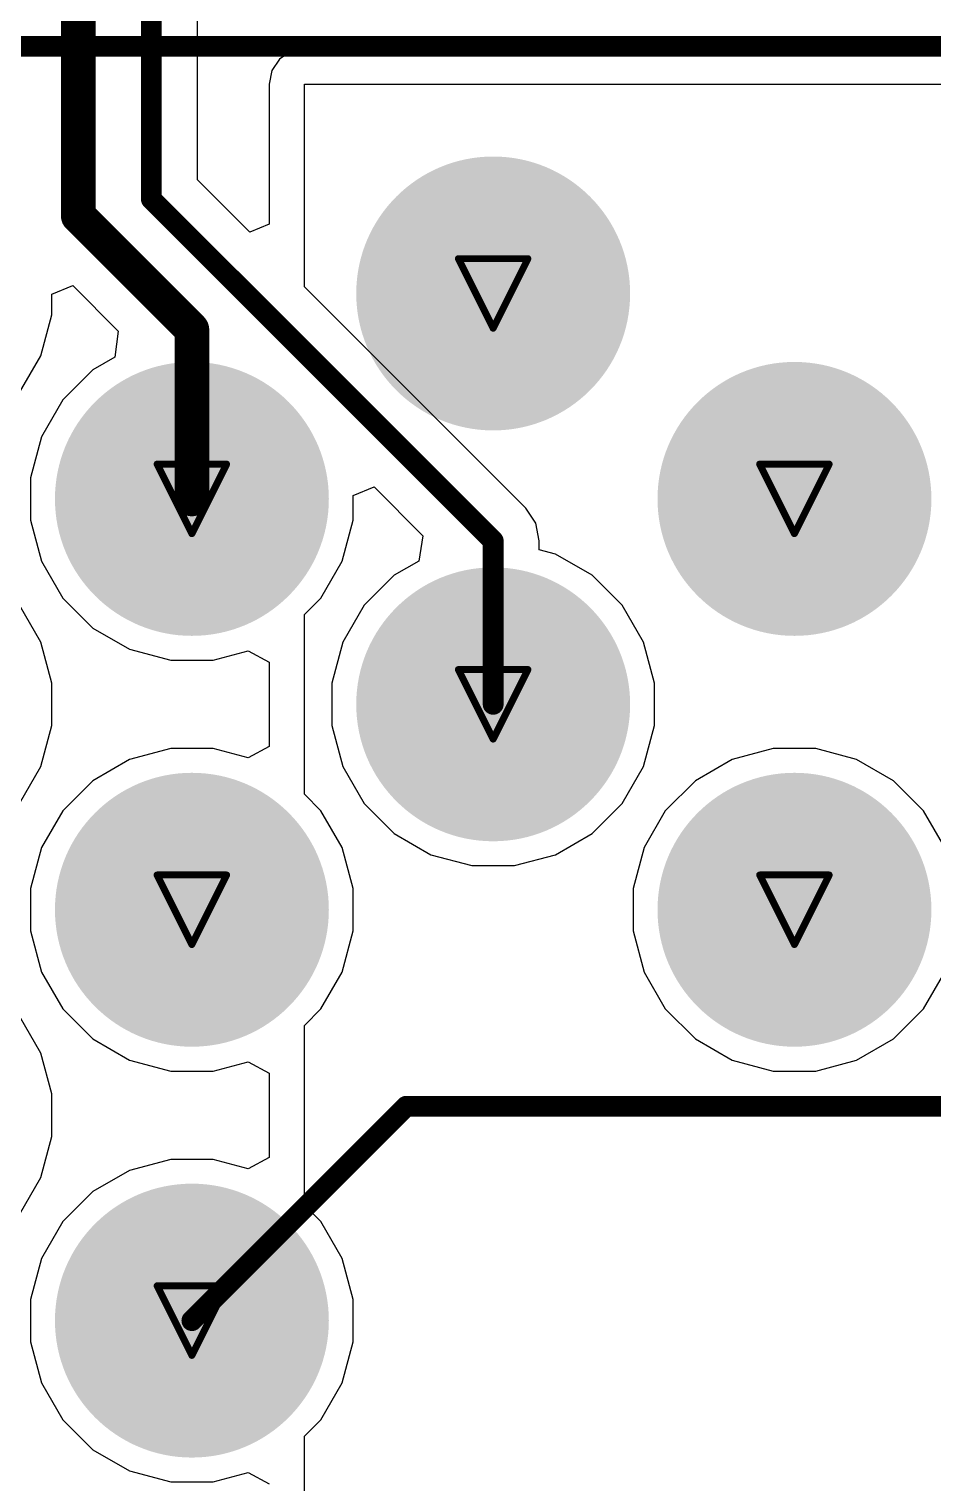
# Model space of a CAD drawing. Header units: inches. Extents: x -31 to 249, y -28 to 261.
# Drawn here: x 79.4 to 86, y 14.88 to 25.5 of the extents above; entities that cross this region are included whole.
import ezdxf

# ---------------------------------------------------------------- set-up
doc = ezdxf.new("R2010")
doc.units = ezdxf.units.IN
for name, color, linetype in [('Bottom Layer', 5, 'Continuous'), ('Bottom Solder', 6, 'Continuous'), ('Drill Drawing', 1, 'Continuous'), ('Multi-Layer', 9, 'Continuous'), ('Pad Holes', 156, 'Continuous'), ('Top Layer', 1, 'Continuous'), ('Top Solder', 216, 'Continuous')]:
    doc.layers.add(name, color=color, linetype=linetype)

# ---------------------------------------------------------------- blocks, each defined once
blk = doc.blocks.new('1_1376430_8_40')
at = {"layer": 'Bottom Layer'}
h = blk.add_hatch(color=5, dxfattribs=at)
edge = h.paths.add_edge_path()
edge.add_arc((15.25, 4.725), 1, 0, 360)
h = blk.add_hatch(color=5, dxfattribs=at)
edge = h.paths.add_edge_path()
edge.add_arc((13.05, 3.225), 1, 0, 360)
h = blk.add_hatch(color=5, dxfattribs=at)
edge = h.paths.add_edge_path()
edge.add_arc((17.45, 3.225), 1, 0, 360)
h = blk.add_hatch(color=5, dxfattribs=at)
edge = h.paths.add_edge_path()
edge.add_arc((15.25, 1.725), 1, 0, 360)
h = blk.add_hatch(color=5, dxfattribs=at)
edge = h.paths.add_edge_path()
edge.add_arc((13.05, 0.225), 1, 0, 360)
h = blk.add_hatch(color=5, dxfattribs=at)
edge = h.paths.add_edge_path()
edge.add_arc((17.45, 0.225), 1, 0, 360)
h = blk.add_hatch(color=5, dxfattribs=at)
edge = h.paths.add_edge_path()
edge.add_arc((13.05, -2.775), 1, 0, 360)
at = {"layer": 'Bottom Solder'}
h = blk.add_hatch(color=6, dxfattribs=at)
edge = h.paths.add_edge_path()
edge.add_arc((15.25, 4.725), 1, 0, 360)
h = blk.add_hatch(color=6, dxfattribs=at)
edge = h.paths.add_edge_path()
edge.add_arc((13.05, 3.225), 1, 0, 360)
h = blk.add_hatch(color=6, dxfattribs=at)
edge = h.paths.add_edge_path()
edge.add_arc((17.45, 3.225), 1, 0, 360)
h = blk.add_hatch(color=6, dxfattribs=at)
edge = h.paths.add_edge_path()
edge.add_arc((15.25, 1.725), 1, 0, 360)
h = blk.add_hatch(color=6, dxfattribs=at)
edge = h.paths.add_edge_path()
edge.add_arc((13.05, 0.225), 1, 0, 360)
h = blk.add_hatch(color=6, dxfattribs=at)
edge = h.paths.add_edge_path()
edge.add_arc((17.45, 0.225), 1, 0, 360)
h = blk.add_hatch(color=6, dxfattribs=at)
edge = h.paths.add_edge_path()
edge.add_arc((13.05, -2.775), 1, 0, 360)
at = {"layer": 'Multi-Layer'}
h = blk.add_hatch(color=9, dxfattribs=at)
edge = h.paths.add_edge_path()
edge.add_arc((15.25, 4.725), 1, 0, 360)
h = blk.add_hatch(color=9, dxfattribs=at)
edge = h.paths.add_edge_path()
edge.add_arc((13.05, 3.225), 1, 0, 360)
h = blk.add_hatch(color=9, dxfattribs=at)
edge = h.paths.add_edge_path()
edge.add_arc((17.45, 3.225), 1, 0, 360)
h = blk.add_hatch(color=9, dxfattribs=at)
edge = h.paths.add_edge_path()
edge.add_arc((15.25, 1.725), 1, 0, 360)
h = blk.add_hatch(color=9, dxfattribs=at)
edge = h.paths.add_edge_path()
edge.add_arc((13.05, 0.225), 1, 0, 360)
h = blk.add_hatch(color=9, dxfattribs=at)
edge = h.paths.add_edge_path()
edge.add_arc((17.45, 0.225), 1, 0, 360)
h = blk.add_hatch(color=9, dxfattribs=at)
edge = h.paths.add_edge_path()
edge.add_arc((13.05, -2.775), 1, 0, 360)
at = {"layer": 'Pad Holes'}
h = blk.add_hatch(color=7, dxfattribs=at)
edge = h.paths.add_edge_path()
edge.add_arc((15.25, 4.725), 0.605, 0, 360)
h = blk.add_hatch(color=7, dxfattribs=at)
edge = h.paths.add_edge_path()
edge.add_arc((13.05, 3.225), 0.605, 0, 360)
h = blk.add_hatch(color=7, dxfattribs=at)
edge = h.paths.add_edge_path()
edge.add_arc((17.45, 3.225), 0.605, 0, 360)
h = blk.add_hatch(color=7, dxfattribs=at)
edge = h.paths.add_edge_path()
edge.add_arc((15.25, 1.725), 0.605, 0, 360)
h = blk.add_hatch(color=7, dxfattribs=at)
edge = h.paths.add_edge_path()
edge.add_arc((13.05, 0.225), 0.605, 0, 360)
h = blk.add_hatch(color=7, dxfattribs=at)
edge = h.paths.add_edge_path()
edge.add_arc((17.45, 0.225), 0.605, 0, 360)
h = blk.add_hatch(color=7, dxfattribs=at)
edge = h.paths.add_edge_path()
edge.add_arc((13.05, -2.775), 0.605, 0, 360)
at = {"layer": 'Top Layer'}
h = blk.add_hatch(color=1, dxfattribs=at)
edge = h.paths.add_edge_path()
edge.add_arc((15.25, 4.725), 1, 0, 360)
h = blk.add_hatch(color=1, dxfattribs=at)
edge = h.paths.add_edge_path()
edge.add_arc((13.05, 3.225), 1, 0, 360)
h = blk.add_hatch(color=1, dxfattribs=at)
edge = h.paths.add_edge_path()
edge.add_arc((17.45, 3.225), 1, 0, 360)
h = blk.add_hatch(color=1, dxfattribs=at)
edge = h.paths.add_edge_path()
edge.add_arc((15.25, 1.725), 1, 0, 360)
h = blk.add_hatch(color=1, dxfattribs=at)
edge = h.paths.add_edge_path()
edge.add_arc((13.05, 0.225), 1, 0, 360)
h = blk.add_hatch(color=1, dxfattribs=at)
edge = h.paths.add_edge_path()
edge.add_arc((17.45, 0.225), 1, 0, 360)
h = blk.add_hatch(color=1, dxfattribs=at)
edge = h.paths.add_edge_path()
edge.add_arc((13.05, -2.775), 1, 0, 360)
at = {"layer": 'Top Solder'}
h = blk.add_hatch(color=216, dxfattribs=at)
edge = h.paths.add_edge_path()
edge.add_arc((15.25, 4.725), 1, 0, 360)
h = blk.add_hatch(color=216, dxfattribs=at)
edge = h.paths.add_edge_path()
edge.add_arc((13.05, 3.225), 1, 0, 360)
h = blk.add_hatch(color=216, dxfattribs=at)
edge = h.paths.add_edge_path()
edge.add_arc((17.45, 3.225), 1, 0, 360)
h = blk.add_hatch(color=216, dxfattribs=at)
edge = h.paths.add_edge_path()
edge.add_arc((15.25, 1.725), 1, 0, 360)
h = blk.add_hatch(color=216, dxfattribs=at)
edge = h.paths.add_edge_path()
edge.add_arc((13.05, 0.225), 1, 0, 360)
h = blk.add_hatch(color=216, dxfattribs=at)
edge = h.paths.add_edge_path()
edge.add_arc((17.45, 0.225), 1, 0, 360)
h = blk.add_hatch(color=216, dxfattribs=at)
edge = h.paths.add_edge_path()
edge.add_arc((13.05, -2.775), 1, 0, 360)

msp = doc.modelspace()

# ---------------------------------------------------------------- linework, layer by layer
at = {"layer": 'Bottom Layer'}
for points in [[(69.848, 25.371, 0.152, 0.152, 0), (92.862, 25.371, 0.152, 0.152, 0)], [(80.585, 16.067, 0.152, 0.152, 0), (82.15, 17.632, 0.152, 0.152, 0)], [(82.15, 17.632, 0.152, 0.152, 0), (89.729, 17.632, 0.152, 0.152, 0)]]:
    msp.add_lwpolyline(points, format="xyseb", dxfattribs=at)
for points in [[(82.112, 17.632, 0.0762, 0.0762, 1), (82.188, 17.632, 0.0762, 0.0762, 1)], [(82.112, 17.632, 0.0762, 0.0762, 1), (82.188, 17.632, 0.0762, 0.0762, 1)], [(80.547, 16.067, 0.0762, 0.0762, 1), (80.623, 16.067, 0.0762, 0.0762, 1)]]:
    msp.add_lwpolyline(points, format="xyseb", close=True, dxfattribs=at)
at = {"layer": 'Drill Drawing'}
for points in [[(82.531, 23.821, 0.0508, 0.0508, 0), (83.039, 23.821, 0.0508, 0.0508, 0)], [(82.531, 23.821, 0.0508, 0.0508, 0), (82.785, 23.313, 0.0508, 0.0508, 0)], [(82.785, 23.313, 0.0508, 0.0508, 0), (83.039, 23.821, 0.0508, 0.0508, 0)], [(80.331, 22.321, 0.0508, 0.0508, 0), (80.839, 22.321, 0.0508, 0.0508, 0)], [(80.331, 22.321, 0.0508, 0.0508, 0), (80.585, 21.813, 0.0508, 0.0508, 0)], [(80.585, 21.813, 0.0508, 0.0508, 0), (80.839, 22.321, 0.0508, 0.0508, 0)], [(84.731, 22.321, 0.0508, 0.0508, 0), (85.239, 22.321, 0.0508, 0.0508, 0)], [(84.731, 22.321, 0.0508, 0.0508, 0), (84.985, 21.813, 0.0508, 0.0508, 0)], [(84.985, 21.813, 0.0508, 0.0508, 0), (85.239, 22.321, 0.0508, 0.0508, 0)], [(82.531, 20.821, 0.0508, 0.0508, 0), (83.039, 20.821, 0.0508, 0.0508, 0)], [(82.531, 20.821, 0.0508, 0.0508, 0), (82.785, 20.313, 0.0508, 0.0508, 0)], [(82.785, 20.313, 0.0508, 0.0508, 0), (83.039, 20.821, 0.0508, 0.0508, 0)], [(80.331, 19.321, 0.0508, 0.0508, 0), (80.839, 19.321, 0.0508, 0.0508, 0)], [(80.331, 19.321, 0.0508, 0.0508, 0), (80.585, 18.813, 0.0508, 0.0508, 0)], [(80.585, 18.813, 0.0508, 0.0508, 0), (80.839, 19.321, 0.0508, 0.0508, 0)], [(84.731, 19.321, 0.0508, 0.0508, 0), (85.239, 19.321, 0.0508, 0.0508, 0)], [(84.731, 19.321, 0.0508, 0.0508, 0), (84.985, 18.813, 0.0508, 0.0508, 0)], [(84.985, 18.813, 0.0508, 0.0508, 0), (85.239, 19.321, 0.0508, 0.0508, 0)], [(80.331, 16.321, 0.0508, 0.0508, 0), (80.839, 16.321, 0.0508, 0.0508, 0)], [(80.331, 16.321, 0.0508, 0.0508, 0), (80.585, 15.813, 0.0508, 0.0508, 0)], [(80.585, 15.813, 0.0508, 0.0508, 0), (80.839, 16.321, 0.0508, 0.0508, 0)]]:
    msp.add_lwpolyline(points, format="xyseb", dxfattribs=at)
for points in [[(82.518, 23.821, 0.0254, 0.0254, 1), (82.543, 23.821, 0.0254, 0.0254, 1)], [(82.518, 23.821, 0.0254, 0.0254, 1), (82.543, 23.821, 0.0254, 0.0254, 1)], [(83.026, 23.821, 0.0254, 0.0254, 1), (83.051, 23.821, 0.0254, 0.0254, 1)], [(83.026, 23.821, 0.0254, 0.0254, 1), (83.051, 23.821, 0.0254, 0.0254, 1)], [(82.772, 23.313, 0.0254, 0.0254, 1), (82.797, 23.313, 0.0254, 0.0254, 1)], [(82.772, 23.313, 0.0254, 0.0254, 1), (82.797, 23.313, 0.0254, 0.0254, 1)], [(80.318, 22.321, 0.0254, 0.0254, 1), (80.343, 22.321, 0.0254, 0.0254, 1)], [(80.318, 22.321, 0.0254, 0.0254, 1), (80.343, 22.321, 0.0254, 0.0254, 1)], [(80.826, 22.321, 0.0254, 0.0254, 1), (80.851, 22.321, 0.0254, 0.0254, 1)], [(80.826, 22.321, 0.0254, 0.0254, 1), (80.851, 22.321, 0.0254, 0.0254, 1)], [(84.718, 22.321, 0.0254, 0.0254, 1), (84.743, 22.321, 0.0254, 0.0254, 1)], [(84.718, 22.321, 0.0254, 0.0254, 1), (84.743, 22.321, 0.0254, 0.0254, 1)], [(85.226, 22.321, 0.0254, 0.0254, 1), (85.251, 22.321, 0.0254, 0.0254, 1)], [(85.226, 22.321, 0.0254, 0.0254, 1), (85.251, 22.321, 0.0254, 0.0254, 1)], [(80.572, 21.813, 0.0254, 0.0254, 1), (80.597, 21.813, 0.0254, 0.0254, 1)], [(80.572, 21.813, 0.0254, 0.0254, 1), (80.597, 21.813, 0.0254, 0.0254, 1)], [(84.972, 21.813, 0.0254, 0.0254, 1), (84.997, 21.813, 0.0254, 0.0254, 1)], [(84.972, 21.813, 0.0254, 0.0254, 1), (84.997, 21.813, 0.0254, 0.0254, 1)], [(82.518, 20.821, 0.0254, 0.0254, 1), (82.543, 20.821, 0.0254, 0.0254, 1)], [(82.518, 20.821, 0.0254, 0.0254, 1), (82.543, 20.821, 0.0254, 0.0254, 1)], [(83.026, 20.821, 0.0254, 0.0254, 1), (83.051, 20.821, 0.0254, 0.0254, 1)], [(83.026, 20.821, 0.0254, 0.0254, 1), (83.051, 20.821, 0.0254, 0.0254, 1)], [(82.772, 20.313, 0.0254, 0.0254, 1), (82.797, 20.313, 0.0254, 0.0254, 1)], [(82.772, 20.313, 0.0254, 0.0254, 1), (82.797, 20.313, 0.0254, 0.0254, 1)], [(80.318, 19.321, 0.0254, 0.0254, 1), (80.343, 19.321, 0.0254, 0.0254, 1)], [(80.318, 19.321, 0.0254, 0.0254, 1), (80.343, 19.321, 0.0254, 0.0254, 1)], [(80.826, 19.321, 0.0254, 0.0254, 1), (80.851, 19.321, 0.0254, 0.0254, 1)], [(80.826, 19.321, 0.0254, 0.0254, 1), (80.851, 19.321, 0.0254, 0.0254, 1)], [(84.718, 19.321, 0.0254, 0.0254, 1), (84.743, 19.321, 0.0254, 0.0254, 1)], [(84.718, 19.321, 0.0254, 0.0254, 1), (84.743, 19.321, 0.0254, 0.0254, 1)], [(85.226, 19.321, 0.0254, 0.0254, 1), (85.251, 19.321, 0.0254, 0.0254, 1)], [(85.226, 19.321, 0.0254, 0.0254, 1), (85.251, 19.321, 0.0254, 0.0254, 1)], [(80.572, 18.813, 0.0254, 0.0254, 1), (80.597, 18.813, 0.0254, 0.0254, 1)], [(80.572, 18.813, 0.0254, 0.0254, 1), (80.597, 18.813, 0.0254, 0.0254, 1)], [(84.972, 18.813, 0.0254, 0.0254, 1), (84.997, 18.813, 0.0254, 0.0254, 1)], [(84.972, 18.813, 0.0254, 0.0254, 1), (84.997, 18.813, 0.0254, 0.0254, 1)], [(80.318, 16.321, 0.0254, 0.0254, 1), (80.343, 16.321, 0.0254, 0.0254, 1)], [(80.318, 16.321, 0.0254, 0.0254, 1), (80.343, 16.321, 0.0254, 0.0254, 1)], [(80.826, 16.321, 0.0254, 0.0254, 1), (80.851, 16.321, 0.0254, 0.0254, 1)], [(80.826, 16.321, 0.0254, 0.0254, 1), (80.851, 16.321, 0.0254, 0.0254, 1)], [(80.572, 15.813, 0.0254, 0.0254, 1), (80.597, 15.813, 0.0254, 0.0254, 1)], [(80.572, 15.813, 0.0254, 0.0254, 1), (80.597, 15.813, 0.0254, 0.0254, 1)]]:
    msp.add_lwpolyline(points, format="xyseb", close=True, dxfattribs=at)
at = {"layer": 'Top Layer'}
for p, q in [((80.626, 24.396), (80.626, 30.315)), ((81.224, 25.278), (81.168, 25.194)), ((81.308, 25.334), (81.224, 25.278)), ((81.407, 25.354), (81.308, 25.334)), ((90.755, 25.354), (81.407, 25.354)), ((81.168, 25.194), (81.148, 25.095)), ((81.148, 25.095), (81.148, 24.073)), ((81.407, 23.615), (81.407, 25.095)), ((81.407, 25.095), (90.755, 25.095)), ((81.007, 24.015), (80.626, 24.396)), ((81.148, 24.073), (81.007, 24.015)), ((79.563, 23.561), (79.715, 23.625)), ((79.715, 23.625), (80.047, 23.292)), ((83.023, 21.999), (81.407, 23.615)), ((79.563, 23.412), (79.563, 23.561)), ((79.482, 23.112), (79.563, 23.412)), ((80.047, 23.292), (80.022, 23.102)), ((79.327, 22.843), (79.482, 23.112)), ((80.022, 23.102), (79.862, 23.009)), ((79.862, 23.009), (79.642, 22.79)), ((79.642, 22.79), (79.487, 22.521)), ((79.487, 22.521), (79.407, 22.222)), ((79.407, 22.222), (79.407, 21.912)), ((81.763, 22.092), (81.915, 22.155)), ((81.763, 21.912), (81.763, 22.092)), ((81.915, 22.155), (82.271, 21.798)), ((83.096, 21.89), (83.023, 21.999)), ((79.407, 21.912), (79.487, 21.612)), ((81.682, 21.612), (81.763, 21.912)), ((83.121, 21.761), (83.096, 21.89)), ((82.271, 21.798), (82.241, 21.613)), ((83.121, 21.696), (83.121, 21.761)), ((83.239, 21.664), (83.121, 21.696)), ((83.508, 21.509), (83.239, 21.664)), ((79.487, 21.612), (79.642, 21.343)), ((81.527, 21.343), (81.682, 21.612)), ((82.241, 21.613), (82.062, 21.509)), ((82.062, 21.509), (81.842, 21.29)), ((83.727, 21.29), (83.508, 21.509)), ((79.642, 21.343), (79.862, 21.124)), ((81.407, 21.223), (81.527, 21.343)), ((79.482, 21.021), (79.327, 21.29)), ((81.842, 21.29), (81.687, 21.021)), ((83.882, 21.021), (83.727, 21.29)), ((81.407, 19.91), (81.407, 21.223)), ((79.563, 20.722), (79.482, 21.021)), ((79.862, 21.124), (80.13, 20.969)), ((81.687, 21.021), (81.607, 20.722)), ((83.963, 20.722), (83.882, 21.021)), ((80.13, 20.969), (80.43, 20.889)), ((80.74, 20.889), (80.996, 20.957)), ((80.996, 20.957), (81.148, 20.875)), ((80.43, 20.889), (80.74, 20.889)), ((81.148, 20.875), (81.148, 20.258)), ((79.563, 20.412), (79.563, 20.722)), ((81.607, 20.722), (81.607, 20.412)), ((83.963, 20.412), (83.963, 20.722)), ((79.482, 20.112), (79.563, 20.412)), ((81.607, 20.412), (81.687, 20.112)), ((83.882, 20.112), (83.963, 20.412)), ((80.43, 20.244), (80.13, 20.164)), ((80.74, 20.244), (80.43, 20.244)), ((80.996, 20.176), (80.74, 20.244)), ((81.148, 20.258), (80.996, 20.176)), ((84.83, 20.244), (84.53, 20.164)), ((85.14, 20.244), (84.83, 20.244)), ((85.439, 20.164), (85.14, 20.244)), ((79.327, 19.843), (79.482, 20.112)), ((80.13, 20.164), (79.862, 20.009)), ((81.687, 20.112), (81.842, 19.843)), ((83.727, 19.843), (83.882, 20.112)), ((84.53, 20.164), (84.262, 20.009)), ((85.708, 20.009), (85.439, 20.164)), ((79.862, 20.009), (79.642, 19.79)), ((84.262, 20.009), (84.042, 19.79)), ((85.927, 19.79), (85.708, 20.009)), ((81.527, 19.79), (81.407, 19.91)), ((79.642, 19.79), (79.487, 19.521)), ((81.682, 19.521), (81.527, 19.79)), ((81.842, 19.843), (82.062, 19.624)), ((83.508, 19.624), (83.727, 19.843)), ((84.042, 19.79), (83.887, 19.521)), ((86.082, 19.521), (85.927, 19.79)), ((82.062, 19.624), (82.33, 19.469)), ((83.239, 19.469), (83.508, 19.624)), ((79.487, 19.521), (79.407, 19.222)), ((81.763, 19.222), (81.682, 19.521)), ((82.33, 19.469), (82.63, 19.389)), ((82.94, 19.389), (83.239, 19.469)), ((83.887, 19.521), (83.807, 19.222)), ((82.63, 19.389), (82.94, 19.389)), ((79.407, 19.222), (79.407, 18.912)), ((81.763, 18.912), (81.763, 19.222)), ((83.807, 19.222), (83.807, 18.912)), ((79.407, 18.912), (79.487, 18.612)), ((81.682, 18.612), (81.763, 18.912)), ((83.807, 18.912), (83.887, 18.612)), ((79.487, 18.612), (79.642, 18.343)), ((81.527, 18.343), (81.682, 18.612)), ((83.887, 18.612), (84.042, 18.343)), ((85.927, 18.343), (86.082, 18.612)), ((79.482, 18.021), (79.327, 18.29)), ((79.642, 18.343), (79.862, 18.124)), ((81.407, 18.223), (81.527, 18.343)), ((84.042, 18.343), (84.262, 18.124)), ((85.708, 18.124), (85.927, 18.343)), ((81.407, 16.91), (81.407, 18.223)), ((79.862, 18.124), (80.13, 17.969)), ((84.262, 18.124), (84.53, 17.969)), ((85.439, 17.969), (85.708, 18.124)), ((79.563, 17.722), (79.482, 18.021)), ((80.13, 17.969), (80.43, 17.889)), ((80.74, 17.889), (80.996, 17.957)), ((80.996, 17.957), (81.148, 17.875)), ((84.53, 17.969), (84.83, 17.889)), ((85.14, 17.889), (85.439, 17.969)), ((80.43, 17.889), (80.74, 17.889)), ((81.148, 17.875), (81.148, 17.258)), ((84.83, 17.889), (85.14, 17.889)), ((79.563, 17.412), (79.563, 17.722)), ((79.482, 17.112), (79.563, 17.412)), ((80.43, 17.244), (80.13, 17.164)), ((80.74, 17.244), (80.43, 17.244)), ((80.996, 17.176), (80.74, 17.244)), ((81.148, 17.258), (80.996, 17.176)), ((79.327, 16.843), (79.482, 17.112)), ((80.13, 17.164), (79.862, 17.009)), ((79.862, 17.009), (79.642, 16.79)), ((81.527, 16.79), (81.407, 16.91)), ((79.642, 16.79), (79.487, 16.521)), ((81.682, 16.521), (81.527, 16.79)), ((79.487, 16.521), (79.407, 16.222)), ((81.763, 16.222), (81.682, 16.521)), ((79.407, 16.222), (79.407, 15.912)), ((81.763, 15.912), (81.763, 16.222)), ((79.407, 15.912), (79.487, 15.612)), ((81.682, 15.612), (81.763, 15.912)), ((79.487, 15.612), (79.642, 15.343)), ((81.527, 15.343), (81.682, 15.612)), ((79.642, 15.343), (79.862, 15.124)), ((81.407, 15.223), (81.527, 15.343)), ((81.407, 0.711), (81.407, 15.223)), ((79.862, 15.124), (80.13, 14.969)), ((80.13, 14.969), (80.43, 14.889)), ((80.43, 14.889), (80.74, 14.889)), ((80.74, 14.889), (80.996, 14.957)), ((80.996, 14.957), (81.148, 14.875))]:
    msp.add_line(p, q, dxfattribs=at)
for points in [[(79.756, 24.133, 0.254, 0.254, 0), (79.756, 32.283, 0.254, 0.254, 0)], [(80.289, 24.256, 0.152, 0.152, 0), (80.289, 30.455, 0.152, 0.152, 0)], [(80.289, 24.256, 0.152, 0.152, 0), (82.785, 21.761, 0.152, 0.152, 0)], [(79.756, 24.133, 0.254, 0.254, 0), (80.585, 23.304, 0.254, 0.254, 0)], [(80.585, 22.067, 0.254, 0.254, 0), (80.585, 23.304, 0.254, 0.254, 0)], [(82.785, 20.567, 0.152, 0.152, 0), (82.785, 21.761, 0.152, 0.152, 0)]]:
    msp.add_lwpolyline(points, format="xyseb", dxfattribs=at)
for points in [[(80.251, 24.256, 0.0762, 0.0762, 1), (80.328, 24.256, 0.0762, 0.0762, 1)], [(80.251, 24.256, 0.0762, 0.0762, 1), (80.328, 24.256, 0.0762, 0.0762, 1)], [(79.692, 24.133, 0.127, 0.127, 1), (79.819, 24.133, 0.127, 0.127, 1)], [(79.692, 24.133, 0.127, 0.127, 1), (79.819, 24.133, 0.127, 0.127, 1)], [(80.521, 23.304, 0.127, 0.127, 1), (80.648, 23.304, 0.127, 0.127, 1)], [(80.521, 23.304, 0.127, 0.127, 1), (80.648, 23.304, 0.127, 0.127, 1)], [(80.521, 22.067, 0.127, 0.127, 1), (80.648, 22.067, 0.127, 0.127, 1)], [(82.747, 21.761, 0.0762, 0.0762, 1), (82.823, 21.761, 0.0762, 0.0762, 1)], [(82.747, 21.761, 0.0762, 0.0762, 1), (82.823, 21.761, 0.0762, 0.0762, 1)], [(82.747, 20.567, 0.0762, 0.0762, 1), (82.823, 20.567, 0.0762, 0.0762, 1)]]:
    msp.add_lwpolyline(points, format="xyseb", close=True, dxfattribs=at)

# ---------------------------------------------------------------- block references
msp.add_blockref('1_1376430_8_40', (67.535, 18.842))

doc.saveas('drawing.dxf')
